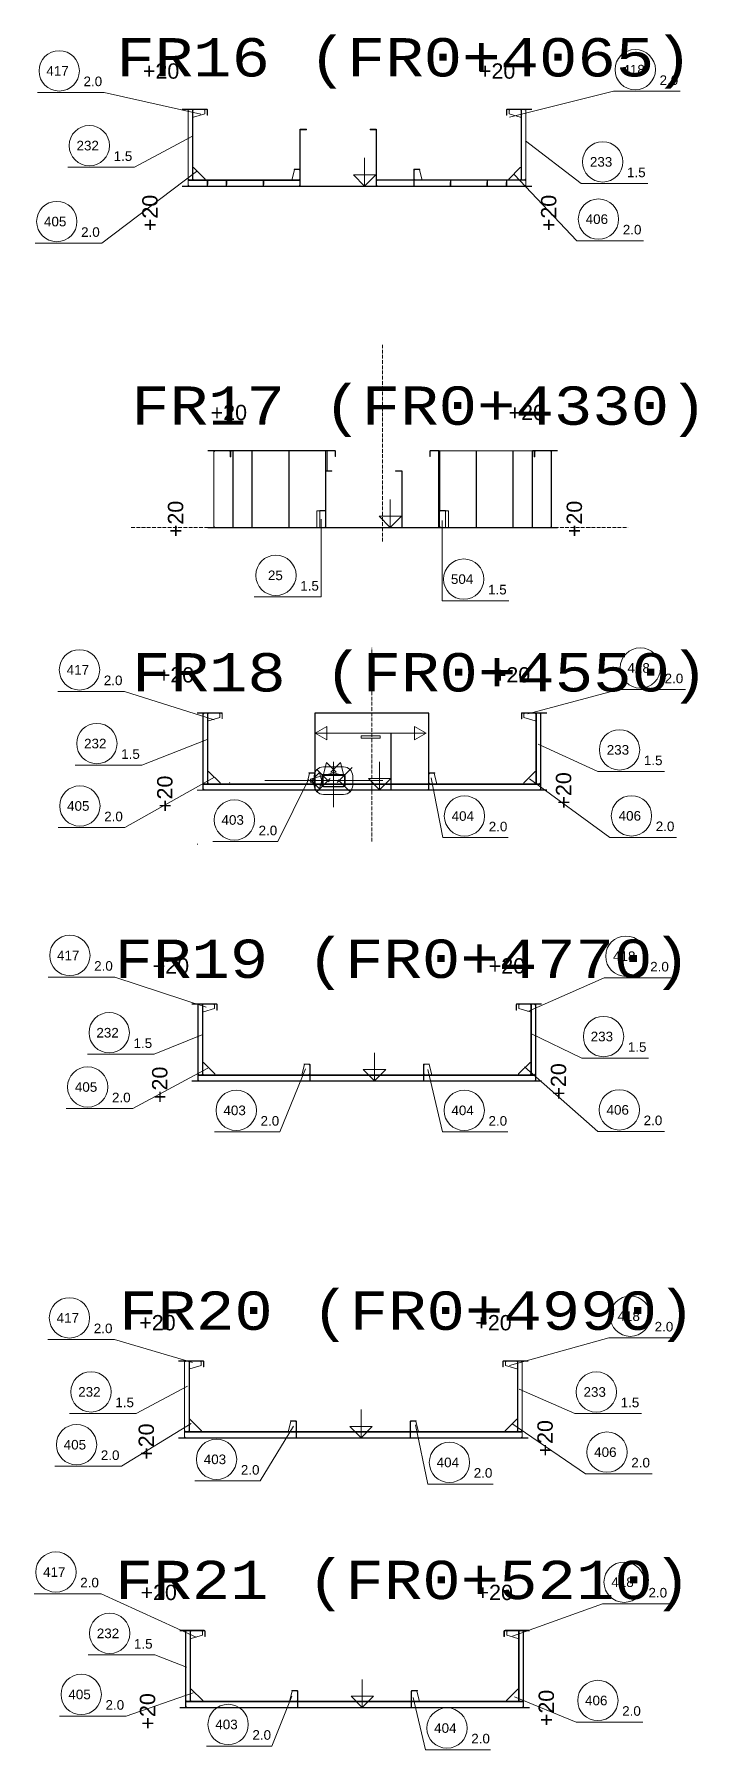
# Model space of a CAD drawing. Header units: inches. Extents: x -13175 to 44880, y -10439 to 22675.
# Drawn here: x 15757 to 20083, y 9040 to 20224 of the extents above; entities that cross this region are included whole.
import ezdxf

# ---------------------------------------------------------------- set-up
doc = ezdxf.new("R2010")
doc.units = ezdxf.units.IN
doc.header["$MEASUREMENT"] = 0
doc.linetypes.add('Dashed_dotted', pattern=[34, 24, -5, 0, -5])
doc.linetypes.add('Short_dashed', pattern=[5, 3.75, -1.25])
doc.layers.get('0').update_dxf_attribs({"linetype": 'CONTINUOUS'})
doc.styles.add('Style_ARIAL', font='ARIAL')
doc.styles.add('Style_Courier_New', font='Courier New')

msp = doc.modelspace()

# ---------------------------------------------------------------- linework, layer by layer
at = {"color": 3, "lineweight": 0}
for p, q in [((16880.18438, 19736.85355), (16721.1115, 19736.85355)), ((16880.18438, 19734.85389), (16721.1115, 19734.85389)), ((16759.61095, 19234.85389), (16759.61095, 19734.85389)), ((16761.11089, 19734.85389), (16786.61138, 19734.85389)), ((16761.11089, 19274.85404), (16761.11089, 19734.85389)), ((16761.11089, 19234.85389), (16761.11089, 19734.85389)), ((18842.0374, 19736.85355), (19001.11028, 19736.85355)), ((18842.0374, 19734.85389), (19001.11028, 19734.85389)), ((18961.11089, 19734.85389), (18935.6104, 19734.85389)), ((18961.11089, 19274.85404), (18961.11089, 19734.85389)), ((18961.11089, 19234.85389), (18961.11089, 19734.85389)), ((18962.61083, 19234.85389), (18962.61083, 19734.85389)), ((17489.11077, 19344.85373), (17489.11077, 19604.85358)), ((17491.11119, 19344.85373), (17491.11119, 19604.85358)), ((17986.11089, 19234.85389), (17986.11089, 19604.85358)), ((17988.11132, 19234.85389), (17988.11132, 19604.85358)), ((16786.61138, 19274.85404), (16761.11089, 19274.85404)), ((16761.11089, 19234.85389), (16761.11089, 19268.85352)), ((17489.11077, 19234.85389), (17489.11077, 19338.92722)), ((17489.11077, 19268.85352), (17489.11077, 19234.85389)), ((17491.11119, 19234.85389), (17491.11119, 19338.92722)), ((17988.11132, 19268.85352), (17988.11132, 19234.85389)), ((18231.11058, 19234.85389), (18231.11058, 19338.92722)), ((18233.11101, 19234.85389), (18233.11101, 19338.92722)), ((18935.6104, 19274.85404), (18961.11089, 19274.85404)), ((18961.11089, 19234.85389), (18961.11089, 19268.85352)), ((19001.11028, 19234.85389), (16721.1115, 19234.85389)), ((19001.11028, 19232.85422), (16721.1115, 19232.85422)), ((17489.11077, 19234.85389), (16761.11089, 19234.85389)), ((17988.11132, 19234.85389), (18961.11089, 19234.85389)), ((17047.37798, 17510.56189), (16888.3051, 17510.56189)), ((17047.37798, 17508.56223), (16888.3051, 17508.56223)), ((16926.80455, 17008.56223), (16926.80455, 17508.56223)), ((16928.30449, 17008.56223), (16928.30449, 17508.56223)), ((16928.30449, 17508.56223), (17666.30498, 17508.56223)), ((16928.30449, 17008.56223), (16928.30449, 17508.56223)), ((17660.05803, 17510.06217), (17053.30449, 17510.06217)), ((17660.05803, 17508.56223), (17053.30449, 17508.56223)), ((17714.80809, 17510.56189), (17660.05803, 17510.56189)), ((17714.80809, 17508.56223), (17660.05803, 17508.56223)), ((18341.80089, 17510.56189), (18396.55095, 17510.56189)), ((18341.80089, 17508.56223), (18396.55095, 17508.56223)), ((19128.30449, 17508.56223), (18393.30388, 17508.56223)), ((18393.30388, 17508.56223), (18393.30388, 17008.56223)), ((19009.23101, 17510.56189), (19168.30388, 17510.56189)), ((19009.23101, 17508.56223), (19168.30388, 17508.56223)), ((19128.30449, 17008.56223), (19128.30449, 17508.56223)), ((19128.30449, 17008.56223), (19128.30449, 17508.56223)), ((19129.80443, 17008.56223), (19129.80443, 17508.56223)), ((17656.30437, 17118.56208), (17656.30437, 17378.56192)), ((17658.3048, 17118.56208), (17658.3048, 17378.56192)), ((18153.30449, 17008.56223), (18153.30449, 17378.56192)), ((18155.30492, 17008.56223), (18155.30492, 17378.56192)), ((17598.4049, 17116.56241), (17656.30437, 17116.56241)), ((17598.4049, 17008.56223), (17598.4049, 17116.56241)), ((17656.30437, 17116.56241), (17656.30437, 17008.56223)), ((17656.30437, 17008.56223), (17656.30437, 17112.63556)), ((17658.3048, 17008.56223), (17658.3048, 17112.63556)), ((18398.30419, 17008.56223), (18398.30419, 17112.63556)), ((18458.20409, 17116.56241), (18400.30461, 17116.56241)), ((18400.30461, 17116.56241), (18400.30461, 17008.56223)), ((18400.30461, 17008.56223), (18400.30461, 17112.63556)), ((18458.20409, 17008.56223), (18458.20409, 17116.56241)), ((19168.30388, 17008.56223), (16888.3051, 17008.56223)), ((19168.30388, 17006.56257), (16888.3051, 17006.56257)), ((17656.30437, 17008.56223), (16928.30449, 17008.56223)), ((17656.30437, 17008.56223), (17598.4049, 17008.56223)), ((18393.30388, 17008.56223), (19128.30449, 17008.56223)), ((18400.30461, 17008.56223), (18458.20409, 17008.56223)), ((16977.21349, 15800.18363), (16818.14061, 15800.18363)), ((16977.21349, 15798.18396), (16818.14061, 15798.18396)), ((16856.64006, 15298.18396), (16856.64006, 15798.18396)), ((16858.14, 15798.18396), (16883.64049, 15798.18396)), ((16858.14, 15338.18412), (16858.14, 15798.18396)), ((16858.14, 15298.18396), (16858.14, 15798.18396)), ((17588.14031, 15800.18363), (17586.13988, 15800.18363)), ((17586.13988, 15298.18396), (17586.13988, 15798.18396)), ((17586.13988, 15798.18396), (18330.14012, 15798.18396)), ((17588.14031, 15798.18396), (17586.13988, 15798.18396)), ((18328.1397, 15800.18363), (17588.14031, 15800.18363)), ((18328.1397, 15798.18396), (17588.14031, 15798.18396)), ((18328.1397, 15800.18363), (18330.14012, 15800.18363)), ((18328.1397, 15798.18396), (18330.14012, 15798.18396)), ((18330.14012, 15798.18396), (18330.14012, 15298.18396)), ((18939.06652, 15800.18363), (19098.13939, 15800.18363)), ((18939.06652, 15798.18396), (19098.13939, 15798.18396)), ((19058.14, 15798.18396), (19032.63951, 15798.18396)), ((19058.14, 15338.18412), (19058.14, 15798.18396)), ((19058.14, 15298.18396), (19058.14, 15798.18396)), ((19059.63994, 15298.18396), (19059.63994, 15798.18396)), ((17588.14031, 15668.18366), (17664.46019, 15712.21442)), ((17588.14031, 15668.18366), (18313.14031, 15668.18366)), ((17664.46019, 15624.15213), (17588.14031, 15668.18366)), ((17664.46019, 15712.21442), (17664.46019, 15624.15213)), ((18313.14031, 15668.18366), (18236.82042, 15712.21442)), ((18236.82042, 15712.21442), (18236.82042, 15624.15213)), ((18236.82042, 15624.15213), (18313.14031, 15668.18366)), ((18013.14031, 15650.99616), (17888.14031, 15650.99616)), ((17888.14031, 15650.99616), (17888.14031, 15635.37116)), ((17888.14031, 15635.37116), (18013.14031, 15635.37116)), ((18013.14031, 15635.37116), (18013.14031, 15650.99616)), ((16883.64049, 15338.18412), (16858.14, 15338.18412)), ((16858.14, 15298.18396), (16858.14, 15332.18436)), ((17586.13988, 15298.18396), (17586.13988, 15402.2573)), ((17588.14031, 15298.18396), (17588.14031, 15402.2573)), ((18328.1397, 15298.18396), (18328.1397, 15402.2573)), ((18330.14012, 15298.18396), (18330.14012, 15402.2573)), ((19032.63951, 15338.18412), (19058.14, 15338.18412)), ((19058.14, 15332.18436), (19058.14, 15298.18396)), ((19098.13939, 15296.1843), (16818.14061, 15296.1843)), ((19058.14, 15298.18396), (16858.14, 15298.18396)), ((18330.14012, 15298.18396), (17586.13988, 15298.18396)), ((19098.13939, 15298.18396), (17825.51976, 15298.18396)), ((16944.05309, 13902.72574), (16784.98021, 13902.72574)), ((16944.05309, 13900.72608), (16784.98021, 13900.72608)), ((16823.47966, 13400.72608), (16823.47966, 13900.72608)), ((16824.9796, 13900.72608), (16850.48009, 13900.72608)), ((16824.9796, 13440.72623), (16824.9796, 13900.72608)), ((16824.9796, 13400.72608), (16824.9796, 13900.72608)), ((18905.90612, 13902.72574), (19064.97899, 13902.72574)), ((18905.90612, 13900.72608), (19064.97899, 13900.72608)), ((19024.9796, 13900.72608), (18999.47911, 13900.72608)), ((19024.9796, 13440.72623), (19024.9796, 13900.72608)), ((19024.9796, 13400.72608), (19024.9796, 13900.72608)), ((19026.47954, 13400.72608), (19026.47954, 13900.72608)), ((16850.48009, 13440.72623), (16824.9796, 13440.72623)), ((16824.9796, 13400.72608), (16824.9796, 13434.72609)), ((17552.97948, 13400.72608), (17552.97948, 13504.79903)), ((17554.97991, 13400.72608), (17554.97991, 13504.79903)), ((18294.9793, 13400.72608), (18294.9793, 13504.79903)), ((18296.97972, 13400.72608), (18296.97972, 13504.79903)), ((18999.47911, 13440.72623), (19024.9796, 13440.72623)), ((19024.9796, 13434.72609), (19024.9796, 13400.72608)), ((19064.97899, 13400.72608), (16784.98021, 13400.72608)), ((19064.97899, 13398.72603), (16784.98021, 13398.72603)), ((19024.9796, 13400.72608), (16824.9796, 13400.72608)), ((16856.49205, 11576.19262), (16697.41918, 11576.19262)), ((16856.49205, 11574.19257), (16697.41918, 11574.19257)), ((16735.91863, 11074.19257), (16735.91863, 11574.19257)), ((16737.41857, 11574.19257), (16762.91906, 11574.19257)), ((16737.41857, 11114.19272), (16737.41857, 11574.19257)), ((16737.41857, 11074.19257), (16737.41857, 11574.19257)), ((18818.34508, 11576.19262), (18977.41796, 11576.19262)), ((18818.34508, 11574.19257), (18977.41796, 11574.19257)), ((18937.41857, 11574.19257), (18911.91808, 11574.19257)), ((18937.41857, 11114.19272), (18937.41857, 11574.19257)), ((18937.41857, 11074.19257), (18937.41857, 11574.19257)), ((18938.91851, 11074.19257), (18938.91851, 11574.19257)), ((18977.41796, 11074.19257), (16697.41918, 11074.19257)), ((18977.41796, 11072.19252), (16697.41918, 11072.19252)), ((16762.91906, 11114.19272), (16737.41857, 11114.19272)), ((16737.41857, 11074.19257), (16737.41857, 11108.19259)), ((18937.41857, 11074.19257), (16737.41857, 11074.19257)), ((17465.41845, 11074.19257), (17465.41845, 11178.26552)), ((17467.41887, 11074.19257), (17467.41887, 11178.26552)), ((18207.41826, 11074.19257), (18207.41826, 11178.26552)), ((18209.41869, 11074.19257), (18209.41869, 11178.26552)), ((18911.91808, 11114.19272), (18937.41857, 11114.19272)), ((18937.41857, 11108.19259), (18937.41857, 11074.19257)), ((16864.11687, 9818.77723), (16705.43767, 9818.77723)), ((16864.11687, 9815.77716), (16705.43767, 9815.77716)), ((16743.93712, 9315.77716), (16743.93712, 9815.77697)), ((16745.43706, 9815.77716), (16770.93755, 9815.77716)), ((16745.43706, 9355.77712), (16745.43706, 9815.77716)), ((16745.43706, 9315.77716), (16745.43706, 9815.77697)), ((18826.75725, 9818.77723), (18985.43645, 9818.77723)), ((18826.75725, 9815.77716), (18985.43645, 9815.77716)), ((18945.43706, 9815.77716), (18919.93657, 9815.77716)), ((18945.43706, 9355.77712), (18945.43706, 9815.77716)), ((18945.43706, 9315.77716), (18945.43706, 9815.77697)), ((18946.937, 9315.77716), (18946.937, 9815.77697)), ((17473.43694, 9315.77716), (17473.43694, 9419.85011)), ((17475.43737, 9315.77716), (17475.43737, 9419.85011)), ((18215.43676, 9315.77716), (18215.43676, 9419.85011)), ((18217.43718, 9315.77716), (18217.43718, 9419.85011)), ((18985.43645, 9315.77716), (16705.43767, 9315.77716)), ((18985.43645, 9313.77711), (16705.43767, 9313.77711)), ((16770.93755, 9355.77712), (16745.43706, 9355.77712)), ((16745.43706, 9315.77716), (16745.43706, 9349.77698)), ((18945.43706, 9315.77716), (16745.43706, 9315.77716)), ((18919.93657, 9355.77712), (18945.43706, 9355.77712)), ((18945.43706, 9349.77698), (18945.43706, 9315.77716))]:
    msp.add_line(p, q, dxfattribs=at)
at = {"color": 3, "linetype": 'Short_dashed', "lineweight": 25}
for p, q in [((16789.66619, 19731.79908), (16789.66619, 19277.90885)), ((18932.55559, 19731.79908), (18932.55559, 19277.90885)), ((16765.18346, 19272.92685), (17485.0382, 19272.92685)), ((18957.03832, 19272.92685), (17992.18389, 19272.92685))]:
    msp.add_line(p, q, dxfattribs=at)
at = {"color": 6, "lineweight": 0}
for p, q in [((17911.11089, 19417.82813), (17911.11089, 19234.85389)), ((17911.11089, 19234.85389), (17838.21355, 19308.23951)), ((17984.49651, 19308.23951), (17838.21355, 19308.23951)), ((17984.49651, 19308.23951), (17911.11089, 19234.85389)), ((18078.30449, 17191.53647), (18078.30449, 17008.56223)), ((18078.30449, 17008.56223), (18005.40715, 17081.94785)), ((18151.69011, 17081.94785), (18005.40715, 17081.94785)), ((18151.69011, 17081.94785), (18078.30449, 17008.56223)), ((18008.14, 15481.15821), (18008.14, 15298.18396)), ((17032.74785, 15345.86539), (17030.62688, 15344.64087)), ((18008.14, 15298.18396), (17935.24266, 15371.56958)), ((18081.52562, 15371.56958), (17935.24266, 15371.56958)), ((18081.52562, 15371.56958), (18008.14, 15298.18396)), ((17974.9796, 13583.7007), (17974.9796, 13400.72608)), ((17974.9796, 13400.72608), (17902.08226, 13474.1117)), ((18048.36522, 13474.1117), (17902.08226, 13474.1117)), ((18048.36522, 13474.1117), (17974.9796, 13400.72608)), ((17887.41857, 11257.1672), (17887.41857, 11074.19257)), ((17887.41857, 11074.19257), (17814.52123, 11147.57819)), ((17960.80419, 11147.57819), (17814.52123, 11147.57819)), ((17960.80419, 11147.57819), (17887.41857, 11074.19257)), ((17895.43706, 9498.75178), (17895.43706, 9315.77716)), ((17895.43706, 9315.77716), (17822.53972, 9389.16278)), ((17968.82268, 9389.16259), (17822.53972, 9389.16278)), ((17968.82268, 9389.16259), (17895.43706, 9315.77716))]:
    msp.add_line(p, q, dxfattribs=at)
at = {"color": 3, "linetype": 'Dashed_dotted', "lineweight": 25}
for p, q in [((16886.11089, 19268.85352), (16886.11089, 19234.85389)), ((17011.11089, 19268.85352), (17011.11089, 19234.85389)), ((17251.11028, 19268.85352), (17251.11028, 19234.85389)), ((18471.1115, 19234.85389), (18471.1115, 19268.85352)), ((18711.11089, 19234.85389), (18711.11089, 19268.85352)), ((18836.11089, 19234.85389), (18836.11089, 19268.85352)), ((18398.30419, 17118.56208), (18398.30419, 17508.56223))]:
    msp.add_line(p, q, dxfattribs=at)
at = {"color": 3, "lineweight": 25}
for p, q in [((16886.11089, 19234.85389), (16886.11089, 19268.85352)), ((17011.11089, 19234.85389), (17011.11089, 19268.85352)), ((17251.11028, 19234.85389), (17251.11028, 19268.85352)), ((17986.11089, 19268.85352), (17986.11089, 19234.85389)), ((18471.1115, 19268.85352), (18471.1115, 19234.85389)), ((18711.11089, 19268.85352), (18711.11089, 19234.85389)), ((18836.11089, 19268.85352), (18836.11089, 19234.85389)), ((17656.30437, 17508.56223), (17053.30449, 17508.56223)), ((17053.30449, 17008.56223), (17053.30449, 17493.56208)), ((17178.30449, 17008.56223), (17178.30449, 17508.56223)), ((17418.30388, 17008.56223), (17418.30388, 17508.56223)), ((17658.3048, 17118.56208), (17658.3048, 17508.56223)), ((17658.3048, 17378.56192), (17658.3048, 17508.56223)), ((18398.30419, 17508.56223), (18398.30419, 17118.56208)), ((18638.3051, 17508.56223), (18638.3051, 17008.56223)), ((18878.30449, 17508.56223), (18878.30449, 17008.56223)), ((19003.30449, 17493.56208), (19003.30449, 17008.56223)), ((18330.14012, 15798.18396), (17586.13988, 15798.18396)), ((17588.14031, 15408.18381), (17588.14031, 15798.18396)), ((18328.1397, 15798.18396), (18328.1397, 15408.18381)), ((18083.14, 15298.18396), (18083.14, 15668.18366))]:
    msp.add_line(p, q, dxfattribs=at)
at = {"color": 1, "linetype": 'Dashed_dotted', "lineweight": 0}
for p, q in [((18028.30449, 16916.5319), (18028.30449, 18199.08728)), ((16389.10009, 17008.56223), (19630.25609, 17008.56223)), ((17958.14, 14961.0578), (17958.14, 16224.58472))]:
    msp.add_line(p, q, dxfattribs=at)
at = {"color": 1, "linetype": 'Short_dashed', "lineweight": 25}
for p, q in [((16886.6953, 15795.12915), (16886.6953, 15341.23893)), ((19029.5847, 15795.12915), (19029.5847, 15341.23893)), ((16862.21257, 15336.25693), (19054.06743, 15336.25693)), ((16853.5349, 13897.67127), (16853.5349, 13443.78066)), ((18996.4243, 13897.67127), (18996.4243, 13443.78066)), ((16829.05217, 13438.79905), (19020.90703, 13438.79905)), ((16765.97386, 11571.13776), (16765.97386, 11117.24715)), ((18908.86327, 11571.13776), (18908.86327, 11117.24715)), ((16741.49114, 11112.26554), (18933.346, 11112.26554)), ((16773.99236, 9812.72235), (16773.99236, 9358.83193)), ((18916.88176, 9812.72235), (18916.88176, 9358.83193)), ((16749.50963, 9353.85013), (18941.36296, 9353.85013))]:
    msp.add_line(p, q, dxfattribs=at)
at = {"color": 1, "lineweight": 0}
for p, q in [((17640.43218, 15390.89103), (17663.26543, 15475.99234)), ((17663.26543, 15475.99234), (17725.53502, 15413.72275)), ((17753.01458, 15475.99234), (17690.74498, 15413.72275)), ((17775.84783, 15390.89103), (17753.01458, 15475.99234)), ((17555.33086, 15348.30832), (17617.60045, 15410.57792)), ((17640.43218, 15390.89103), (17555.33086, 15368.0593)), ((17555.33086, 15368.0593), (17617.60045, 15305.78971)), ((17640.43218, 15325.4766), (17555.33086, 15348.30832)), ((17617.60045, 15410.57792), (17640.43218, 15325.4766)), ((17617.60045, 15305.78971), (17640.43218, 15390.89103)), ((17725.53502, 15413.72275), (17640.43218, 15390.89103)), ((17690.74498, 15413.72275), (17775.84783, 15390.89103)), ((16819.90911, 14943.33243), (16822.73809, 14944.96512))]:
    msp.add_line(p, q, dxfattribs=at)
at = {"color": 7, "lineweight": 0}
for p, q in [((17708.14, 15185.72287), (17708.14, 15480.8866)), ((17731.26775, 15346.31171), (17829.87462, 15444.91858)), ((17260.02294, 15358.18457), (18029.2368, 15358.18457)), ((17680.63604, 15350.68717), (17600.41906, 15430.90339)), ((17600.42058, 15285.46424), (17686.15056, 15371.19422)), ((17815.85942, 15285.465), (17737.53759, 15363.78684))]:
    msp.add_line(p, q, dxfattribs=at)
at = {"color": 1, "lineweight": 0}
for points in [[(16842.41429, 19703.55124), (16213.57976, 19845.03913), (15778.70427, 19845.03913)], [(18854.68389, 19683.90021), (19534.61095, 19852.89969), (19969.48644, 19852.89969)], [(16886.18413, 19730.85379), (16886.18413, 19696.92664), (16884.1837, 19696.92664), (16884.1837, 19730.85379)], [(18836.03765, 19730.85379), (18836.03765, 19696.92664), (18838.03807, 19696.92664), (18838.03807, 19730.85379)], [(16783.46044, 19558.13346), (16410.09008, 19357.69248), (15975.21459, 19357.69248)], [(18960.79961, 19530.62186), (19322.3795, 19251.57676), (19757.25499, 19251.57676)], [(16814.9027, 19330.18088), (16197.85863, 18862.48526), (15762.98314, 18862.48526)], [(17485.11144, 19344.92698), (17451.18352, 19344.92698), (17451.18352, 19342.92655), (17485.11144, 19342.92655)], [(18886.12615, 19310.52985), (19294.86791, 18878.20563), (19729.7434, 18878.20563)], [(17053.37773, 17504.56214), (17053.37773, 17470.63498), (17051.37731, 17470.63498), (17051.37731, 17504.56214)], [(19003.23125, 17504.56214), (19003.23125, 17470.63498), (19005.23168, 17470.63498), (19005.23168, 17504.56214)], [(17652.30504, 17118.63532), (17618.37712, 17118.63532), (17618.37712, 17116.63489), (17652.30504, 17116.63489)], [(17626.65959, 17062.8591), (17626.65959, 16555.93161), (17191.78411, 16555.93161)], [(18416.3004, 17054.8841), (18416.3004, 16531.21848), (18851.17589, 16531.21848)], [(16929.21849, 15754.18677), (16345.96044, 15939.66727), (15911.08495, 15939.66727)], [(18975.31835, 15794.47226), (19567.515, 15952.17719), (20002.39049, 15952.17719)], [(16883.64049, 15798.18396), (16888.19524, 15793.62922), (16888.19524, 15342.73887), (16883.64049, 15338.18412)], [(16983.21324, 15794.18387), (16983.21324, 15760.25672), (16981.21282, 15760.25672), (16981.21282, 15794.18387)], [(18933.06676, 15794.18387), (18933.06676, 15760.25672), (18935.06719, 15760.25672), (18935.06719, 15794.18387)], [(19032.63951, 15798.18396), (19028.08477, 15793.62922), (19028.08477, 15342.73887), (19032.63951, 15338.18412)], [(16883.58861, 15625.48499), (16459.20964, 15459.26719), (16024.33416, 15459.26719)], [(19042.00231, 15596.60849), (19432.32824, 15418.1745), (19867.20372, 15418.1745)], [(16932.57543, 15380.45325), (16348.48272, 15052.2779), (15913.60723, 15052.2779)], [(16858.14, 15332.18436), (16864.213, 15338.25736), (19052.067, 15338.25736), (19058.14, 15332.18436)], [(17545.38823, 15364.84733), (17345.61864, 14961.0578), (16920.35314, 14961.0578)], [(17582.14055, 15408.25705), (17548.21263, 15408.25705), (17548.21263, 15406.25663), (17582.14055, 15406.25663)], [(18344.46508, 15377.59833), (18420.97264, 14986.56058), (18846.23815, 14986.56058)], [(18985.24877, 15369.35859), (19509.74523, 14987.90793), (19944.62072, 14987.90793)], [(16877.26842, 13882.32894), (16282.9981, 14077.87986), (15848.12261, 14077.87986)], [(18974.75682, 13852.85506), (19473.57274, 14072.92075), (19908.44823, 14072.92075)], [(16850.48009, 13900.72608), (16855.03484, 13896.17133), (16855.03484, 13445.28098), (16850.48009, 13440.72623)], [(16950.05284, 13896.72599), (16950.05284, 13862.79921), (16948.05242, 13862.79921), (16948.05242, 13896.72599)], [(18899.90636, 13896.72599), (18899.90636, 13862.79921), (18901.90679, 13862.79921), (18901.90679, 13896.72599)], [(18999.47911, 13900.72608), (18994.92437, 13896.17133), (18994.92437, 13445.28098), (18999.47911, 13440.72623)], [(16855.61467, 13703.72786), (16539.66924, 13573.88778), (16104.79375, 13573.88778)], [(18995.72545, 13709.09285), (19327.67888, 13549.20783), (19762.55284, 13549.20783)], [(16888.75066, 13484.32975), (16399.33568, 13219.99297), (15964.46019, 13219.99297)], [(16824.9796, 13434.72609), (16831.0526, 13440.79909), (19018.9066, 13440.79909), (19024.9796, 13434.72609)], [(17526.38951, 13478.84154), (17358.38567, 13067.67363), (16933.12017, 13067.67363)], [(17548.98015, 13510.79917), (17515.05223, 13510.79917), (17515.05223, 13508.79912), (17548.98015, 13508.79912)], [(18322.19945, 13474.42069), (18419.46355, 13067.67363), (18844.72905, 13067.67363)], [(18953.81414, 13492.44895), (19430.83898, 13070.79329), (19865.71447, 13070.79329)], [(16788.05486, 11564.78133), (16280.64672, 11714.60547), (15845.77123, 11714.60547)], [(18854.99211, 11544.46349), (19502.53698, 11725.83976), (19937.41246, 11725.83976)], [(16762.91906, 11574.19257), (16767.4738, 11569.63782), (16767.4738, 11118.74747), (16762.91906, 11114.19272)], [(16862.49181, 11570.19248), (16862.49181, 11536.26571), (16860.49138, 11536.26571), (16860.49138, 11570.19248)], [(18812.34532, 11570.19248), (18812.34532, 11536.26571), (18814.34575, 11536.26571), (18814.34575, 11570.19248)], [(18911.91808, 11574.19257), (18907.36333, 11569.63782), (18907.36333, 11118.74747), (18911.91808, 11114.19272)], [(16757.01085, 11409.29313), (16421.03063, 11232.09014), (15986.15514, 11232.09014)], [(18919.75804, 11390.73272), (19280.88781, 11231.52404), (19715.76329, 11231.52404)], [(17461.41912, 11184.26566), (17427.4912, 11184.26566), (17427.4912, 11182.26561), (17461.41912, 11182.26561)], [(16781.10601, 11167.19642), (16326.55126, 10887.84766), (15891.67577, 10887.84766)], [(16737.41857, 11108.19259), (16743.49157, 11114.26558), (18931.34557, 11114.26558), (18937.41857, 11108.19259)], [(17446.65166, 11148.98238), (17230.01653, 10792.36693), (16804.75103, 10792.36693)], [(18243.20317, 11158.98108), (18323.19127, 10772.36991), (18748.45678, 10772.36991)], [(18870.66136, 11166.91108), (19350.2329, 10839.34455), (19785.10839, 10839.34455)], [(16811.94554, 9773.93298), (16192.2083, 10057.42965), (15757.33281, 10057.42965)], [(18875.53502, 9780.52592), (19462.3087, 9991.50004), (19897.18419, 9991.50004)], [(16770.93755, 9815.77716), (16775.4923, 9811.22241), (16775.4923, 9360.33187), (16770.93755, 9355.77712)], [(16871.1176, 9811.77707), (16871.1176, 9778.4574), (16868.11772, 9778.4574), (16868.11772, 9811.77707)], [(18819.75652, 9811.77707), (18819.75652, 9778.4574), (18822.7564, 9778.4574), (18822.7564, 9811.77707)], [(18919.93657, 9815.77716), (18915.38182, 9811.22241), (18915.38182, 9360.33187), (18919.93657, 9355.77712)], [(16749.30516, 9577.67615), (16542.42345, 9657.75981), (16107.54796, 9657.75981)], [(16792.16558, 9411.32121), (16357.03221, 9259.68356), (15922.15673, 9259.68356)], [(17469.43761, 9425.85025), (17435.50969, 9425.85025), (17435.50969, 9423.8502), (17469.43761, 9423.8502)], [(16745.43706, 9349.77698), (16751.51006, 9355.84998), (18939.36406, 9355.84998), (18945.43706, 9349.77698)], [(17436.03917, 9388.6188), (17305.39952, 9064.00132), (16880.13402, 9064.00132)], [(18227.78875, 9380.7014), (18306.96355, 9040.24882), (18732.22905, 9040.24882)], [(18888.72167, 9384.94944), (19290.89147, 9220.12591), (19725.76696, 9220.12591)]]:
    msp.add_lwpolyline(points, dxfattribs=at)
at = {"color": 3, "lineweight": 0}
for points in [[(16786.61138, 19734.85389), (16791.16613, 19730.29914), (16791.16613, 19279.40879), (16786.61138, 19274.85404)], [(18935.6104, 19734.85389), (18931.05565, 19730.29914), (18931.05565, 19279.40879), (18935.6104, 19274.85404)], [(17491.11119, 19604.85358), (17531.11058, 19604.85358), (17531.11058, 19601.8537), (17491.11119, 19601.8537)], [(17986.11089, 19604.85358), (17946.1115, 19604.85358), (17946.1115, 19601.8537), (17986.11089, 19601.8537)], [(16761.11089, 19268.85352), (16767.18389, 19274.92652), (17483.03777, 19274.92652), (17489.11077, 19268.85352)], [(18961.11089, 19268.85352), (18955.03789, 19274.92652), (17994.18431, 19274.92652), (17988.11132, 19268.85352)], [(18237.11034, 19344.92698), (18271.03826, 19344.92698), (18271.03826, 19342.92655), (18237.11034, 19342.92655)], [(17030.30492, 17508.56223), (17035.30522, 17503.56192), (17035.30522, 17469.56229), (17039.40374, 17469.56229), (17039.40374, 17503.56192), (17044.40404, 17508.56223)], [(17666.30498, 17508.56223), (17666.30498, 17378.56192), (17656.30437, 17378.56192), (17656.30437, 17008.56223)], [(17720.80785, 17504.56214), (17720.80785, 17470.63498), (17718.80284, 17470.63498), (17718.80284, 17504.56214)], [(18335.80114, 17504.56214), (18335.80114, 17470.63498), (18337.80614, 17470.63498), (18337.80614, 17504.56214)], [(19026.30407, 17508.56223), (19021.30376, 17503.56192), (19021.30376, 17469.56229), (19017.20525, 17469.56229), (19017.20525, 17503.56192), (19012.20494, 17508.56223)], [(17658.3048, 17378.56192), (17698.30419, 17378.56192), (17698.30419, 17375.56205), (17658.3048, 17375.56205)], [(18153.30449, 17378.56192), (18113.3051, 17378.56192), (18113.3051, 17375.56205), (18153.30449, 17375.56205)], [(17656.30437, 17118.76197), (17618.30388, 17118.76197), (17618.30388, 17008.56223)], [(18393.30388, 17118.76197), (18438.3051, 17118.76197), (18438.3051, 17008.56223)], [(18404.30394, 17118.63532), (18438.23186, 17118.63532), (18438.23186, 17116.63489), (18404.30394, 17116.63489)], [(18334.13945, 15408.25705), (18368.06737, 15408.25705), (18368.06737, 15406.25663), (18334.13945, 15406.25663)], [(18300.97905, 13510.79917), (18334.90697, 13510.79917), (18334.90697, 13508.79912), (18300.97905, 13508.79912)], [(18213.41802, 11184.26566), (18247.34594, 11184.26566), (18247.34594, 11182.26561), (18213.41802, 11182.26561)], [(18221.43651, 9425.85025), (18255.36443, 9425.85025), (18255.36443, 9423.8502), (18221.43651, 9423.8502)]]:
    msp.add_lwpolyline(points, dxfattribs=at)
at = {"color": 2, "lineweight": 0}
for points in [[(16796.1115, 19734.85389), (16864.11077, 19734.85389), (16869.11107, 19729.85358), (16869.11107, 19704.85358), (16796.1115, 19684.85389), (16791.11119, 19684.85389), (16791.11119, 19729.85358), (16796.1115, 19734.85389)], [(18926.11028, 19734.85389), (18858.11101, 19734.85389), (18853.11071, 19729.85358), (18853.11071, 19704.85358), (18926.11028, 19684.85389), (18931.11058, 19684.85389), (18931.11058, 19729.85358), (18926.11028, 19734.85389)], [(16796.1115, 19274.85404), (16871.1115, 19274.85404), (16871.1115, 19279.85358), (16796.1115, 19354.85358), (16791.11119, 19354.85358), (16791.11119, 19279.85358), (16796.1115, 19274.85404)], [(18926.11028, 19274.85404), (18851.11028, 19274.85404), (18851.11028, 19279.85358), (18926.11028, 19354.85358), (18931.11058, 19354.85358), (18931.11058, 19279.85358), (18926.11028, 19274.85404)], [(17489.11077, 19279.85358), (17489.11077, 19337.85376), (17484.11046, 19342.85407), (17454.11016, 19342.85407), (17439.11077, 19279.85358), (17439.11077, 19274.85404), (17484.11046, 19274.85404), (17489.11077, 19279.85358)], [(18233.11101, 19279.85358), (18233.11101, 19337.85376), (18238.11132, 19342.85407), (18268.11162, 19342.85407), (18283.11101, 19279.85358), (18283.11101, 19274.85404), (18238.11132, 19274.85404), (18233.11101, 19279.85358)], [(16893.14061, 15798.18396), (16961.13988, 15798.18396), (16966.14019, 15793.18366), (16966.14019, 15770.18409), (16893.14061, 15748.18396), (16888.14031, 15748.18396), (16888.14031, 15793.18366), (16893.14061, 15798.18396)], [(19023.13939, 15798.18396), (18955.14012, 15798.18396), (18950.13982, 15793.18366), (18950.13982, 15770.18409), (19023.13939, 15748.18396), (19028.1397, 15748.18396), (19028.1397, 15793.18366), (19023.13939, 15798.18396)], [(16893.14061, 15338.18412), (16968.14061, 15338.18412), (16968.14061, 15343.18366), (16893.14061, 15418.18366), (16888.14031, 15418.18366), (16888.14031, 15343.18366), (16893.14061, 15338.18412)], [(17586.13988, 15343.18366), (17586.13988, 15401.18384), (17581.13958, 15406.18415), (17551.13927, 15406.18415), (17536.13988, 15343.18366), (17536.13988, 15338.18412), (17581.13958, 15338.18412), (17586.13988, 15343.18366)], [(18330.14012, 15343.18366), (18330.14012, 15401.18384), (18335.14043, 15406.18415), (18365.13921, 15406.18415), (18380.14012, 15343.18366), (18380.14012, 15338.18412), (18335.14043, 15338.18412), (18330.14012, 15343.18366)], [(19023.13939, 15338.18412), (18948.13939, 15338.18412), (18948.13939, 15343.18366), (19023.13939, 15418.18366), (19028.1397, 15418.18366), (19028.1397, 15343.18366), (19023.13939, 15338.18412)], [(16859.98021, 13900.72608), (16927.97948, 13900.72608), (16932.97979, 13895.72577), (16932.97979, 13872.7262), (16859.98021, 13850.72608), (16854.97991, 13850.72608), (16854.97991, 13895.72577), (16859.98021, 13900.72608)], [(18989.97899, 13900.72608), (18921.97972, 13900.72608), (18916.97942, 13895.72577), (18916.97942, 13872.7262), (18989.97899, 13850.72608), (18994.9793, 13850.72608), (18994.9793, 13895.72577), (18989.97899, 13900.72608)], [(16859.98021, 13440.72623), (16934.98021, 13440.72623), (16934.98021, 13445.72615), (16859.98021, 13520.72615), (16854.97991, 13520.72615), (16854.97991, 13445.72615), (16859.98021, 13440.72623)], [(17552.97948, 13445.72615), (17552.97948, 13503.72596), (17547.97918, 13508.72588), (17517.9804, 13508.72588), (17502.97948, 13445.72615), (17502.97948, 13440.72623), (17547.97918, 13440.72623), (17552.97948, 13445.72615)], [(18296.97972, 13445.72615), (18296.97972, 13503.72596), (18301.98003, 13508.72588), (18331.98033, 13508.72588), (18346.97972, 13445.72615), (18346.97972, 13440.72623), (18301.98003, 13440.72623), (18296.97972, 13445.72615)], [(18989.97899, 13440.72623), (18914.97899, 13440.72623), (18914.97899, 13445.72615), (18989.97899, 13520.72615), (18994.9793, 13520.72615), (18994.9793, 13445.72615), (18989.97899, 13440.72623)], [(16772.41918, 11574.19257), (16840.41845, 11574.19257), (16845.41875, 11569.19265), (16845.41875, 11546.19269), (16772.41918, 11524.19257), (16767.41887, 11524.19257), (16767.41887, 11569.19265), (16772.41918, 11574.19257)], [(18902.41796, 11574.19257), (18834.41869, 11574.19257), (18829.41838, 11569.19265), (18829.41838, 11546.19269), (18902.41796, 11524.19257), (18907.41826, 11524.19257), (18907.41826, 11569.19265), (18902.41796, 11574.19257)], [(16772.41918, 11114.19272), (16847.41918, 11114.19272), (16847.41918, 11119.19265), (16772.41918, 11194.19265), (16767.41887, 11194.19265), (16767.41887, 11119.19265), (16772.41918, 11114.19272)], [(18902.41796, 11114.19272), (18827.41796, 11114.19272), (18827.41796, 11119.19265), (18902.41796, 11194.19265), (18907.41826, 11194.19265), (18907.41826, 11119.19265), (18902.41796, 11114.19272)], [(17465.41845, 11119.19265), (17465.41845, 11177.19245), (17460.41814, 11182.19275), (17430.41783, 11182.19275), (17415.41845, 11119.19265), (17415.41845, 11114.19272), (17460.41814, 11114.19272), (17465.41845, 11119.19265)], [(18209.41869, 11119.19265), (18209.41869, 11177.19245), (18214.41899, 11182.19275), (18244.4193, 11182.19275), (18259.41869, 11119.19265), (18259.41869, 11114.19272), (18214.41899, 11114.19272), (18209.41869, 11119.19265)], [(16780.43767, 9815.77716), (16848.43694, 9815.77716), (16853.43724, 9810.77723), (16853.43724, 9787.77709), (16780.43767, 9765.77716), (16775.43737, 9765.77716), (16775.43737, 9810.77723), (16780.43767, 9815.77716)], [(18910.43645, 9815.77716), (18842.43718, 9815.77716), (18837.43688, 9810.77723), (18837.43688, 9787.77709), (18910.43645, 9765.77716), (18915.43676, 9765.77716), (18915.43676, 9810.77723), (18910.43645, 9815.77716)], [(16780.43767, 9355.77712), (16855.43767, 9355.77712), (16855.43767, 9360.77723), (16780.43767, 9435.77723), (16775.43737, 9435.77723), (16775.43737, 9360.77723), (16780.43767, 9355.77712)], [(17473.43694, 9360.77704), (17473.43694, 9418.77704), (17468.43663, 9423.77715), (17438.43633, 9423.77715), (17423.43694, 9360.77704), (17423.43694, 9355.77712), (17468.43663, 9355.77712), (17473.43694, 9360.77704)], [(18217.43718, 9360.77704), (18217.43718, 9418.77704), (18222.43596, 9423.77715), (18252.43627, 9423.77715), (18267.43718, 9360.77704), (18267.43718, 9355.77712), (18222.43596, 9355.77712), (18217.43718, 9360.77704)], [(18910.43645, 9355.77712), (18835.43645, 9355.77712), (18835.43645, 9360.77723), (18910.43645, 9435.77723), (18915.43676, 9435.77723), (18915.43676, 9360.77723), (18910.43645, 9355.77712)]]:
    msp.add_lwpolyline(points, dxfattribs=at)
at = {"color": 7, "lineweight": 0}
msp.add_lwpolyline([(17642.13964, 15268.18366), (17774.14037, 15268.18366, 0.4142044485), (17833.14, 15327.18634), (17833.14, 15389.18433, 0.4142352045), (17774.13884, 15448.18396), (17642.13964, 15448.18396, 0.4142352045), (17583.14, 15389.1828), (17583.14, 15327.18406, 0.4142178297), (17642.13811, 15268.18366, 0.4142178297)], format="xyb", dxfattribs=at)
at = {"color": 3, "lineweight": 0}
for points in [[(17593.14061, 15298.18396, 0.4141882956), (17588.14031, 15303.18427), (17588.14031, 15402.284, 0.2134055942), (17586.13988, 15406.75635, 0.2134055942)], [(17642.13964, 15318.18366), (17774.14037, 15318.18366, 0.4142128527), (17783.14, 15327.18406), (17783.14, 15389.18433, 0.4142304063), (17774.14037, 15398.18396), (17642.13964, 15398.18396, 0.4142304063), (17633.14, 15389.18433), (17633.14, 15327.18406, 0.4142128527), (17642.13964, 15318.18366, 0.4142128527)], [(17636.13988, 15358.18381), (17636.13988, 15327.18406, 0.4142304063), (17642.13964, 15321.1843), (17774.14037, 15321.1843, 0.4142304063), (17780.14012, 15327.18406), (17780.14012, 15389.18433, 0.4142304063), (17774.14037, 15395.18409), (17642.13964, 15395.18409, 0.4142304063), (17636.13988, 15389.18433), (17636.13988, 15358.18381), (17633.14, 15358.18381)], [(18330.14012, 15406.75635, 0.2134055942), (18328.1397, 15402.284), (18328.1397, 15303.18427, 0.4141882956), (18323.13939, 15298.18396, 0.4141882956)]]:
    msp.add_lwpolyline(points, format="xyb", dxfattribs=at)
at = {"color": 1, "lineweight": 0}
for points in [[(17640.43218, 15325.4766, -0.1990231723), (17640.14074, 15326.18384), (17640.14074, 15390.18378, -0.1990231723), (17640.43218, 15390.89103, -0.1990231723)], [(17640.43218, 15390.89103, -0.1986887306), (17641.14019, 15391.18399), (17775.13982, 15391.18399, -0.1986887306), (17775.84783, 15390.89103, -0.1986887306)]]:
    msp.add_lwpolyline(points, format="xyb", dxfattribs=at)
for centre in [(15919.60393, 19985.93955), (19675.51061, 19993.80011), (16116.11425, 19498.5929), (19463.27916, 19392.47718), (15903.8828, 19003.38569), (19435.76757, 19019.10605), (17332.68376, 16696.83204), (18557.20006, 16672.1189), (19708.41466, 16093.07761), (16051.98461, 16080.56769), (16165.23381, 15600.16761), (19573.22789, 15559.07493), (16054.50689, 15193.17832), (17061.2528, 15101.95823), (18561.8723, 15127.461), (19650.64489, 15128.80835), (15989.02227, 14218.78028), (19614.4724, 14213.82117), (16245.69341, 13714.78782), (19468.58007, 13690.10787), (16105.35985, 13360.89301), (17074.01982, 13208.57367), (18560.36321, 13208.57367), (19571.73864, 13211.69333), (15986.67089, 11855.50551), (19643.43663, 11866.7398), (16127.0548, 11372.99018), (19421.78746, 11372.42408), (16032.57543, 11028.7477), (19491.13256, 10980.24459), (16945.65068, 10933.26697), (18464.09093, 10913.26995), (15898.23247, 10198.32988), (19603.20836, 10132.40027), (16248.44762, 9798.66004), (16063.05638, 9400.58379), (19431.79113, 9361.02614), (17021.03368, 9204.90146), (18447.86321, 9181.14905)]:
    msp.add_circle(centre, 131.50685, dxfattribs=at)
at = {"color": 3, "lineweight": 0}
for centre, radius, start, end in [((16761.11089, 19734.85389), 5.00052, 270.002471924, 359.997528076), ((16880.18438, 19730.85379), 5.99958, 359.998352051, 90.001647949), ((16880.18438, 19730.85456), 3.99951, 359.991607666, 89.997467041), ((18842.0374, 19730.85379), 5.99958, 89.998352051, 180.001647949), ((18842.0374, 19730.85456), 3.99951, 90.002532959, 180.008392334), ((18961.11089, 19734.85389), 5.00052, 180.002471924, 269.997528076), ((16761.11089, 19274.85404), 4.99987, 0.003753178, 90.004989624), ((16761.11089, 19234.85389), 5.00052, 0.002472365, 89.997528076), ((17489.11077, 19234.85389), 5.00052, 90.002471924, 179.997528076), ((17485.11144, 19338.92798), 3.99885, 359.99319458, 90.006797791), ((17485.11144, 19338.92722), 5.99958, 359.998352051, 90.001647949), ((17988.11132, 19234.85389), 5.00052, 0.002472365, 89.997528076), ((18237.11034, 19338.92722), 5.99958, 89.998352051, 180.001647949), ((18237.11034, 19338.92798), 3.99885, 89.993202209, 180.00680542), ((18961.11089, 19234.85389), 5.00052, 90.002471924, 179.997528076), ((18961.11089, 19274.85404), 4.99987, 89.995010376, 179.996246338), ((16928.30449, 17508.56223), 5.00052, 270.002471924, 359.997528076), ((17047.37798, 17504.56214), 5.99958, 359.998352051, 90.001647949), ((17047.37798, 17504.5629), 3.99951, 359.991607666, 89.997467041), ((17714.80809, 17504.56214), 5.99958, 359.998352051, 90.001647949), ((17714.80809, 17504.5629), 3.99951, 359.991607666, 89.997467041), ((18341.80089, 17504.56214), 5.99958, 89.998352051, 180.001647949), ((18341.80089, 17504.5629), 3.99951, 90.002532959, 180.008392334), ((19009.23101, 17504.56214), 5.99958, 89.998352051, 180.001647949), ((19009.23101, 17504.5629), 3.99951, 90.002532959, 180.008392334), ((19128.30449, 17508.56223), 5.00052, 180.002471924, 269.997528076), ((17652.30504, 17112.63633), 3.99885, 359.99319458, 90.006797791), ((17652.30504, 17112.63556), 5.99958, 359.998352051, 90.001647949), ((18404.30394, 17112.63556), 5.99958, 89.998352051, 180.001647949), ((18404.30394, 17112.63633), 3.99885, 89.993202209, 180.00680542), ((16928.30449, 17008.56223), 5.00052, 0.002472365, 89.997528076), ((17656.30437, 17008.56223), 5.00052, 90.002471924, 179.997528076), ((18400.30461, 17008.56223), 5.00052, 0.002472365, 89.997528076), ((19128.30449, 17008.56223), 5.00052, 90.002471924, 179.997528076), ((16858.14, 15798.18396), 5.00052, 270.002471924, 359.997528076), ((16977.21349, 15794.18387), 5.99958, 359.998352051, 90.001647949), ((16977.21349, 15794.18464), 3.99951, 359.991607666, 89.997467041), ((18939.06652, 15794.18387), 5.99958, 89.998352051, 180.001647949), ((18939.06652, 15794.18464), 3.99951, 90.002532959, 180.008392334), ((19058.14, 15798.18396), 5.00052, 180.002471924, 269.997528076), ((16858.14, 15338.18412), 4.99987, 0.003753178, 90.004989624), ((17582.14055, 15402.25806), 3.99885, 359.99319458, 90.006797791), ((17582.14055, 15402.2573), 5.99958, 359.998352051, 90.001647949), ((18334.13945, 15402.2573), 5.99958, 89.998352051, 180.001647949), ((18334.13945, 15402.25806), 3.99885, 89.993202209, 180.00680542), ((19058.14, 15338.18412), 4.99987, 89.995010376, 179.996246338), ((16858.14, 15298.18396), 5.00052, 0.002472365, 89.997528076), ((19058.14, 15298.18396), 5.00052, 90.002471924, 179.997528076), ((16824.9796, 13900.72608), 5.00052, 270.002471924, 359.997528076), ((16944.05309, 13896.72599), 5.99958, 359.998352051, 90.001647949), ((16944.05309, 13896.72675), 3.99951, 359.991607666, 89.997467041), ((18905.90612, 13896.72599), 5.99958, 89.998352051, 180.001647949), ((18905.90612, 13896.72675), 3.99951, 90.002532959, 180.008392334), ((19024.9796, 13900.72608), 5.00052, 180.002471924, 269.997528076), ((16824.9796, 13440.72585), 5.0002, 0.00311285, 90.00125885), ((17548.98015, 13504.79941), 5.99991, 359.997833252, 89.998535156), ((17548.98015, 13504.79979), 3.99951, 359.991607666, 89.997467041), ((18300.97905, 13504.79941), 5.99991, 90.001464844, 180.002182007), ((18300.97905, 13504.79979), 3.99951, 90.002532959, 180.008392334), ((19024.9796, 13440.72585), 5.0002, 89.99874115, 179.996887207), ((16824.9796, 13400.7257), 5.0002, 0.00311285, 90.00125885), ((19024.9796, 13400.7257), 5.0002, 89.99874115, 179.996887207), ((16737.41857, 11574.19295), 5.0002, 269.998748779, 359.996887207), ((16856.49205, 11570.19286), 5.99991, 359.997833252, 89.998535156), ((16856.49205, 11570.19324), 3.99951, 359.991607666, 89.997467041), ((18818.34508, 11570.19286), 5.99991, 90.001464844, 180.002182007), ((18818.34508, 11570.19324), 3.99951, 90.002532959, 180.008392334), ((18937.41857, 11574.19295), 5.0002, 180.003112793, 270.001251221), ((17461.41912, 11178.2659), 5.99991, 359.997833252, 89.998535156), ((18213.41802, 11178.2659), 5.99991, 90.001464844, 180.002182007), ((16737.41857, 11114.19234), 5.0002, 0.00311285, 90.00125885), ((16737.41857, 11074.19219), 5.0002, 0.00311285, 90.00125885), ((17461.41912, 11178.26629), 3.99951, 359.991607666, 89.997467041), ((18213.41802, 11178.26629), 3.99951, 90.002532959, 180.008392334), ((18937.41857, 11114.19234), 5.0002, 89.99874115, 179.996887207), ((18937.41857, 11074.19219), 5.0002, 89.99874115, 179.996887207), ((16745.43706, 9815.77735), 5.0002, 269.998748779, 359.996887207), ((16864.11687, 9811.7763), 4.00081, 0.010257243, 90.000671387), ((16864.11687, 9811.77649), 7.00076, 0.004926291, 89.999755859), ((18826.75725, 9811.77649), 7.00076, 90.000244141, 179.995071411), ((18826.75725, 9811.7763), 4.00081, 89.999328613, 179.989746094), ((18945.43706, 9815.77735), 5.0002, 180.003112793, 270.001251221), ((17469.43761, 9419.8503), 5.99991, 359.997833252, 89.998535156), ((17469.43761, 9419.85068), 3.99951, 359.991607666, 89.997467041), ((18221.43651, 9419.8503), 5.99991, 90.001464844, 180.002182007), ((18221.43651, 9419.85068), 3.99951, 90.002532959, 180.008392334), ((16745.43706, 9315.77697), 5.0002, 0.00311285, 90.00125885), ((16745.43706, 9355.77693), 5.00036, 0.002792886, 89.999389648), ((18945.43706, 9355.77693), 5.00036, 90.000610352, 179.997207642), ((18945.43706, 9315.77697), 5.0002, 89.99874115, 179.996887207)]:
    msp.add_arc(centre, radius, start, end, dxfattribs=at)

# ---------------------------------------------------------------- texts
at = {"color": 7, "lineweight": 0, "style": 'Style_Courier_New'}
for s, p in [('FR16 (FR0+4065)', (16291.91991, 19949.24445)), ('FR17 (FR0+4330)', (16389.10009, 17678.46351)), ('FR18 (FR0+4550)', (16394.75652, 15939.607)), ('FR19 (FR0+4770)', (16279.91735, 14072.12195)), ('FR20 (FR0+4990)', (16310.17858, 11777.68836)), ('FR21 (FR0+5210)', (16282.44268, 10022.03193))]:
    msp.add_text(s, height=250, dxfattribs=at).set_placement(p)
at = {"color": 3, "lineweight": 0, "style": 'Style_ARIAL'}
for p in [(16465.57408, 19934.85389), (18656.64769, 19934.85389), (16907.45488, 17708.56223), (18849.679, 17708.56223), (16562.6032, 15998.18396), (18753.67681, 15998.18396), (16529.4428, 14100.72608), (18720.51641, 14100.72608), (16441.88176, 11774.19257), (18632.95537, 11774.19257), (16449.90026, 10015.77716), (18640.97386, 10015.77716)]:
    msp.add_text('+20', height=100, dxfattribs=at).set_placement(p)
at = {"color": 1, "lineweight": 0, "style": 'Style_ARIAL'}
for s, height, p in [('418', 62.622309, (19592.01451, 19962.48908)), ('417', 62.622309, (15836.10784, 19954.62851)), ('2.0', 62.622309, (16078.11681, 19886.13486)), ('2.0', 62.622309, (19834.02501, 19893.99543)), ('232', 62.622309, (16032.61815, 19467.28186)), ('1.5', 62.622309, (16274.62712, 19398.78821)), ('233', 62.622309, (19379.78307, 19361.16614)), ('1.5', 62.622309, (19621.79357, 19292.67249)), ('405', 62.622309, (15820.38671, 18972.07465)), ('406', 62.622309, (19352.27147, 18987.79502)), ('2.0', 62.622309, (16062.39568, 18903.581)), ('2.0', 62.622309, (19594.28197, 18919.30137)), ('25', 62.622309, (17280.49871, 16665.521)), ('504', 62.622309, (18473.70397, 16640.80787)), ('1.5', 62.622309, (17491.19664, 16597.02735)), ('1.5', 62.622309, (18715.71294, 16572.31421)), ('417', 62.622309, (15968.48851, 16049.25666)), ('418', 62.622309, (19624.91857, 16061.76658)), ('2.0', 62.622309, (16210.49749, 15980.763)), ('2.0', 62.622309, (19866.92907, 15993.27292)), ('232', 62.622309, (16081.73772, 15568.85657)), ('1.5', 62.622309, (16323.74669, 15500.36292)), ('233', 62.622309, (19489.7318, 15527.76389)), ('1.5', 62.622309, (19731.7423, 15459.27024)), ('405', 62.622309, (15971.01079, 15161.86728)), ('2.0', 62.622309, (16213.01976, 15093.37363)), ('403', 62.622309, (16977.7567, 15070.64719)), ('404', 62.622309, (18478.37621, 15096.14997)), ('406', 62.622309, (19567.14879, 15097.49732)), ('2.0', 62.5, (17219.76567, 15002.15354)), ('2.0', 62.5, (18720.38518, 15027.65632)), ('2.0', 62.622309, (19809.15929, 15029.00367)), ('417', 62.622309, (15905.52617, 14187.46924)), ('418', 62.622309, (19530.97631, 14182.51014)), ('2.0', 62.622309, (16147.53514, 14118.97559)), ('2.0', 62.622309, (19772.9868, 14114.01648)), ('232', 62.622309, (16162.19731, 13683.47678)), ('1.5', 62.622309, (16404.20629, 13614.98351)), ('233', 62.622309, (19385.08397, 13658.79683)), ('1.5', 62.622309, (19627.09142, 13590.30356)), ('405', 62.622309, (16021.86376, 13329.58197)), ('2.0', 62.622309, (16263.87273, 13261.0887)), ('403', 62.622309, (16990.52373, 13177.26264)), ('404', 62.622309, (18476.86711, 13177.26264)), ('406', 62.622309, (19488.24254, 13180.3823)), ('2.0', 62.5, (17232.5327, 13108.76937)), ('2.0', 62.5, (18718.87609, 13108.76937)), ('2.0', 62.622309, (19730.25304, 13111.88903)), ('417', 62.622309, (15903.17479, 11824.19448)), ('418', 62.622309, (19559.94054, 11835.42876)), ('2.0', 62.622309, (16145.18376, 11755.70121)), ('2.0', 62.622309, (19801.95104, 11766.93549)), ('232', 62.622309, (16043.5587, 11341.67914)), ('1.5', 62.622309, (16285.56768, 11273.18587)), ('233', 62.622309, (19338.29137, 11341.11304)), ('1.5', 62.622309, (19580.30187, 11272.61977)), ('405', 62.622309, (15949.07933, 10997.43667)), ('2.0', 62.622309, (16191.08831, 10928.94339)), ('403', 62.622309, (16862.15459, 10901.95594)), ('406', 62.622309, (19407.63646, 10948.93355)), ('2.0', 62.5, (17104.16356, 10833.46267)), ('404', 62.622309, (18380.59484, 10881.95891)), ('2.0', 62.5, (18622.60381, 10813.46564)), ('2.0', 62.622309, (19649.64696, 10880.44028)), ('417', 62.622309, (15814.73638, 10167.01865)), ('2.0', 62.622309, (16056.74535, 10098.52557)), ('418', 62.622309, (19519.71227, 10101.08905)), ('2.0', 62.622309, (19761.72277, 10032.59597)), ('232', 62.622309, (16164.95153, 9767.34881)), ('1.5', 62.622309, (16406.9605, 9698.85573)), ('405', 62.622309, (15979.56029, 9369.27256)), ('2.0', 62.622309, (16221.56926, 9300.77948)), ('406', 62.622309, (19348.29503, 9329.71492)), ('2.0', 62.622309, (19590.30553, 9261.22184)), ('403', 62.622309, (16937.53759, 9173.59042)), ('404', 62.622309, (18364.36711, 9149.83783)), ('2.0', 62.5, (17179.54656, 9105.09715)), ('2.0', 62.5, (18606.37609, 9081.34475))]:
    msp.add_text(s, height=height, dxfattribs=at).set_placement(p)
at = {"color": 3, "lineweight": 0, "style": 'Style_ARIAL'}
for p in [(16561.11089, 18940.80405), (19161.11089, 18940.80405), (16728.30449, 16946.06223), (19328.30449, 16946.06223), (16658.14, 15154.13413), (19258.14, 15176.2342), (16624.9796, 13256.67624), (19224.9796, 13278.77593), (16537.41857, 10930.14274), (19137.41857, 10952.24242), (16545.43706, 9171.72713), (19145.43706, 9193.82701)]:
    msp.add_text('+20', height=100, rotation=90, dxfattribs=at).set_placement(p)

doc.saveas('drawing.dxf')
